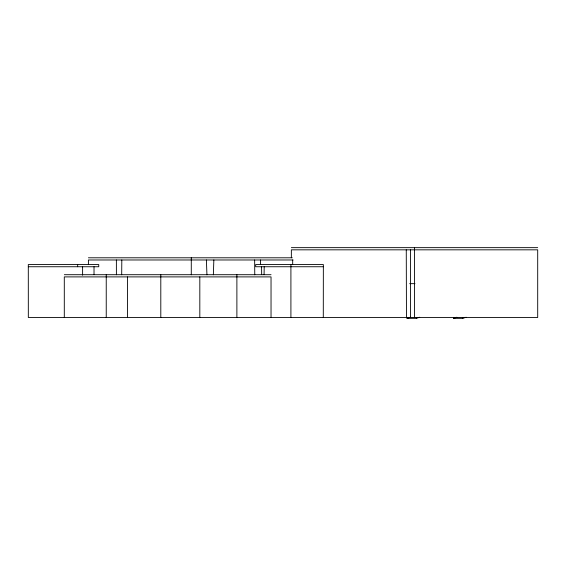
<?xml version="1.0" encoding="UTF-8"?>
<svg xmlns="http://www.w3.org/2000/svg" width="566" height="566" viewBox="0 0 566 566"><rect width="100%" height="100%" fill="white"/><g stroke="black" fill="none" stroke-linecap="round" stroke-linejoin="round"><path stroke-width="0.85" d="M88.402 264.336L88.402 259.978L293.089 259.978M291.356 257.742L291.356 249.832L537.7 249.832L537.7 317.484L28.328 317.484L28.3 264.563L98.746 264.563L98.746 266.742L28.3 266.742M323.292 317.484L323.356 264.563L255.705 264.563L255.705 266.742L323.356 266.742M260.417 264.336L260.438 259.978M121.697 274.765L121.81 259.978M264.081 274.616L264.195 266.742M213.354 274.793L213.849 259.978M407.046 317.484L407.046 318.354L410.385 317.243M407.046 318.354L416.371 318.354L419.71 317.243M453.465 317.484L453.465 318.354L456.804 317.243M453.465 318.354L462.79 318.354L466.129 317.243M291.37 247.646L537.7 247.646M88.416 257.792L292.289 257.792M64.347 274.708L271.029 274.708M409.671 283.658L414.97 283.658M206.392 259.978L206.937 274.793M261.57 266.742L261.676 274.616M254.643 259.978L254.764 274.793M410.428 249.832L410.562 317.484M406.268 249.832L406.459 317.484M292.686 259.978L292.686 264.329M116.377 259.978L116.398 274.765M462.79 317.484L462.79 318.354M416.371 317.484L416.371 318.354M414.531 247.646L414.531 317.484M290.91 264.563L290.91 317.484M271.036 317.484L271.036 276.894L64.298 276.894L64.298 317.484M236.885 274.708L236.885 317.484M199.819 276.894L199.819 317.484M191.28 257.792L191.28 274.793M160.801 274.708L160.801 317.484M127.477 276.894L127.477 317.484M106.238 274.708L106.238 317.484M94.02 266.742L94.02 274.616M82.601 266.742L82.601 275.203M77.662 264.563L77.662 266.742"/></g></svg>
